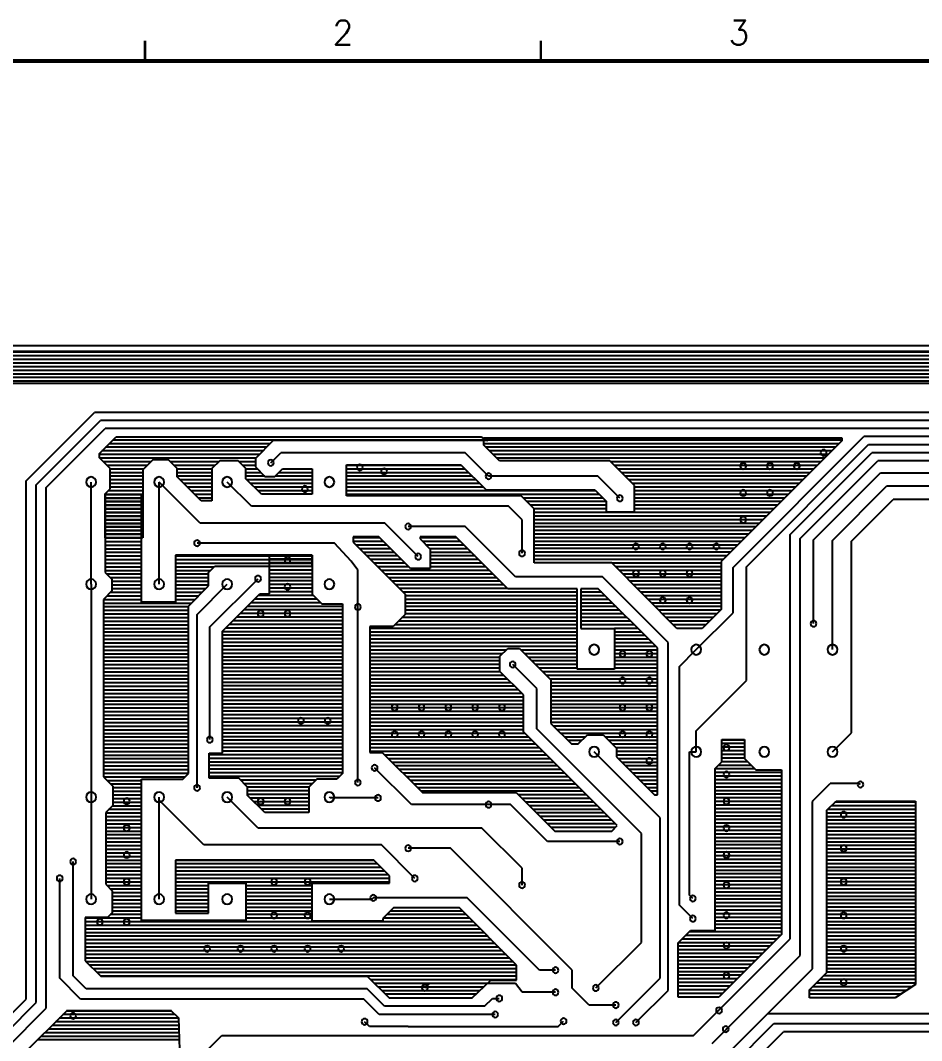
# Model space of a CAD drawing. Extents: x 295 to 953, y 10 to 290.
# Drawn here: x 525.4 to 636.3, y 164.4 to 290 of the extents above; entities that cross this region are included whole.
import ezdxf
from ezdxf.enums import TextEntityAlignment as Align

# ---------------------------------------------------------------- set-up
doc = ezdxf.new("R2010")
doc.units = 0
doc.header["$LTSCALE"] = 5
doc.header["$MEASUREMENT"] = 0
doc.layers.get('0').update_dxf_attribs({"linetype": 'CONTINUOUS', "lineweight": 25})
for name, color, linetype in [('SOLD_GB', 5, 'CONTINUOUS'), ('문자', 4, 'CONTINUOUS'), ('테두리', 3, 'CONTINUOUS')]:
    doc.layers.add(name, color=color, linetype=linetype)
doc.styles.get("Standard").update_dxf_attribs({"font": 'simplex.shx'})

# ---------------------------------------------------------------- blocks, each defined once
blk = doc.blocks.new('C')
at = {"layer": '테두리'}
for points, const_width in [([(63.75, 287.5), (63.75, 285)], 0.3), ([(112.5, 287.5), (112.5, 285)], 0.3), ([(15, 285), (15, 15), (405, 15), (405, 285), (15, 285)], 0.5)]:
    blk.add_lwpolyline(points, dxfattribs=dict(at, const_width=const_width))
at = {"layer": '문자'}
for s, p in [('2', (88.12, 288.5)), ('3', (136.88, 288.5))]:
    blk.add_text(s, height=3, dxfattribs=at).set_placement(p, align=Align.MIDDLE)

msp = doc.modelspace()

# ---------------------------------------------------------------- linework, layer by layer
at = {"color": 7}
for centre, radius, start, end in [((624.28, 236.8), 0.367, 0, 180), ((624.28, 236.8), 0.367, 180, 0), ((556.22, 235.56), 0.367, 0, 180), ((556.22, 235.56), 0.367, 180, 0), ((567.19, 234.98), 0.367, 0, 180), ((567.19, 234.98), 0.367, 180, 0), ((570.16, 234.49), 0.367, 0, 180), ((614.38, 235.15), 0.367, 0, 180), ((614.38, 235.15), 0.367, 180, 0), ((617.68, 235.15), 0.367, 0, 180), ((617.68, 235.15), 0.367, 180, 0), ((620.98, 235.15), 0.367, 0, 180), ((620.98, 235.15), 0.367, 180, 0), ((534.09, 233.19), 0.618, 0, 180), ((542.47, 233.19), 0.618, 0, 180), ((550.85, 233.19), 0.618, 0, 180), ((563.43, 233.19), 0.618, 0, 180), ((570.16, 234.49), 0.367, 180, 0), ((583.03, 233.91), 0.367, 0, 180), ((583.03, 233.91), 0.367, 180, 0), ((534.09, 233.19), 0.618, 180, 0), ((542.47, 233.19), 0.618, 180, 0), ((550.85, 233.19), 0.618, 180, 0), ((560.42, 232.34), 0.367, 0, 180), ((560.42, 232.34), 0.367, 180, 0), ((563.43, 233.19), 0.618, 180, 0), ((599.2, 231.19), 0.367, 0, 180), ((599.2, 231.19), 0.367, 180, 0), ((614.38, 231.85), 0.367, 0, 180), ((614.38, 231.85), 0.367, 180, 0), ((617.68, 231.85), 0.367, 0, 180), ((617.68, 231.85), 0.367, 180, 0), ((614.38, 228.55), 0.367, 0, 180), ((614.38, 228.55), 0.367, 180, 0), ((573.13, 227.72), 0.367, 0, 180), ((573.13, 227.72), 0.367, 180, 0), ((547.14, 225.66), 0.367, 0, 180), ((547.14, 225.66), 0.367, 180, 0), ((587.15, 224.42), 0.367, 0, 180), ((601.18, 225.25), 0.367, 0, 180), ((601.18, 225.25), 0.367, 180, 0), ((604.48, 225.25), 0.367, 0, 180), ((604.48, 225.25), 0.367, 180, 0), ((607.78, 225.25), 0.367, 0, 180), ((607.78, 225.25), 0.367, 180, 0), ((611.08, 225.25), 0.367, 0, 180), ((611.08, 225.25), 0.367, 180, 0), ((558.28, 223.6), 0.367, 0, 180), ((558.28, 223.6), 0.367, 180, 0), ((574.37, 224.01), 0.367, 0, 180), ((574.37, 224.01), 0.367, 180, 0), ((587.15, 224.42), 0.367, 180, 0), ((601.18, 221.95), 0.367, 0, 180), ((604.48, 221.95), 0.367, 0, 180), ((607.78, 221.95), 0.367, 0, 180), ((534.09, 220.61), 0.618, 0, 180), ((542.47, 220.61), 0.618, 0, 180), ((550.85, 220.61), 0.618, 0, 180), ((554.65, 221.29), 0.367, 0, 180), ((554.65, 221.29), 0.367, 180, 0), ((563.43, 220.61), 0.618, 0, 180), ((601.18, 221.95), 0.367, 180, 0), ((604.48, 221.95), 0.367, 180, 0), ((607.78, 221.95), 0.367, 180, 0), ((534.09, 220.61), 0.618, 180, 0), ((542.47, 220.61), 0.618, 180, 0), ((550.85, 220.61), 0.618, 180, 0), ((558.28, 220.3), 0.367, 0, 180), ((558.28, 220.3), 0.367, 180, 0), ((563.43, 220.61), 0.618, 180, 0), ((604.48, 218.65), 0.367, 0, 180), ((604.48, 218.65), 0.367, 180, 0), ((607.78, 218.65), 0.367, 0, 180), ((607.78, 218.65), 0.367, 180, 0), ((554.98, 217), 0.367, 0, 180), ((558.28, 217), 0.367, 0, 180), ((566.94, 217.82), 0.367, 0, 180), ((566.94, 217.82), 0.367, 180, 0), ((554.98, 217), 0.367, 180, 0), ((558.28, 217), 0.367, 180, 0), ((623.04, 215.76), 0.367, 0, 180), ((623.04, 215.76), 0.367, 180, 0), ((596.03, 212.56), 0.618, 0, 180), ((596.03, 212.56), 0.618, 180, 0), ((599.53, 212.05), 0.367, 0, 180), ((602.83, 212.05), 0.367, 0, 180), ((608.6, 212.56), 0.618, 0, 180), ((608.6, 212.56), 0.618, 180, 0), ((616.98, 212.56), 0.618, 0, 180), ((616.98, 212.56), 0.618, 180, 0), ((625.37, 212.56), 0.618, 0, 180), ((625.37, 212.56), 0.618, 180, 0), ((586, 210.73), 0.367, 0, 180), ((599.53, 212.05), 0.367, 180, 0), ((602.83, 212.05), 0.367, 180, 0), ((586, 210.73), 0.367, 180, 0), ((599.53, 208.75), 0.367, 0, 180), ((599.53, 208.75), 0.367, 180, 0), ((602.83, 208.75), 0.367, 0, 180), ((602.83, 208.75), 0.367, 180, 0), ((571.48, 205.45), 0.367, 0, 180), ((571.48, 205.45), 0.367, 180, 0), ((574.78, 205.45), 0.367, 0, 180), ((574.78, 205.45), 0.367, 180, 0), ((578.08, 205.45), 0.367, 0, 180), ((578.08, 205.45), 0.367, 180, 0), ((581.38, 205.45), 0.367, 0, 180), ((581.38, 205.45), 0.367, 180, 0), ((584.68, 205.45), 0.367, 0, 180), ((584.68, 205.45), 0.367, 180, 0), ((599.53, 205.45), 0.367, 0, 180), ((599.53, 205.45), 0.367, 180, 0), ((602.83, 205.45), 0.367, 0, 180), ((602.83, 205.45), 0.367, 180, 0), ((559.93, 203.8), 0.367, 0, 180), ((559.93, 203.8), 0.367, 180, 0), ((563.23, 203.8), 0.367, 0, 180), ((563.23, 203.8), 0.367, 180, 0), ((571.48, 202.15), 0.367, 0, 180), ((571.48, 202.15), 0.367, 180, 0), ((574.78, 202.15), 0.367, 0, 180), ((574.78, 202.15), 0.367, 180, 0), ((578.08, 202.15), 0.367, 0, 180), ((578.08, 202.15), 0.367, 180, 0), ((581.38, 202.15), 0.367, 0, 180), ((581.38, 202.15), 0.367, 180, 0), ((584.68, 202.15), 0.367, 0, 180), ((584.68, 202.15), 0.367, 180, 0), ((599.53, 202.15), 0.367, 0, 180), ((599.53, 202.15), 0.367, 180, 0), ((602.83, 202.15), 0.367, 0, 180), ((602.83, 202.15), 0.367, 180, 0), ((548.71, 201.49), 0.367, 0, 180), ((548.71, 201.49), 0.367, 180, 0), ((596.03, 199.99), 0.618, 0, 180), ((596.03, 199.99), 0.618, 180, 0), ((608.6, 199.99), 0.618, 0, 180), ((608.6, 199.99), 0.618, 180, 0), ((612.32, 200.5), 0.367, 0, 180), ((612.32, 200.5), 0.367, 180, 0), ((616.98, 199.99), 0.618, 0, 180), ((616.98, 199.99), 0.618, 180, 0), ((625.37, 199.99), 0.618, 0, 180), ((625.37, 199.99), 0.618, 180, 0), ((569, 198.02), 0.367, 0, 180), ((602.83, 198.85), 0.367, 0, 180), ((602.83, 198.85), 0.367, 180, 0), ((569, 198.02), 0.367, 180, 0), ((612.32, 197.2), 0.367, 0, 180), ((612.32, 197.2), 0.367, 180, 0), ((547.14, 195.55), 0.367, 0, 180), ((566.94, 196.21), 0.367, 0, 180), ((566.94, 196.21), 0.367, 180, 0), ((628.82, 195.96), 0.367, 0, 180), ((628.82, 195.96), 0.367, 180, 0), ((534.09, 194.41), 0.618, 0, 180), ((542.47, 194.41), 0.618, 0, 180), ((547.14, 195.55), 0.367, 180, 0), ((550.85, 194.41), 0.618, 0, 180), ((563.43, 194.41), 0.618, 0, 180), ((569.42, 194.31), 0.367, 0, 180), ((534.09, 194.41), 0.618, 180, 0), ((538.48, 193.9), 0.367, 0, 180), ((538.48, 193.9), 0.367, 180, 0), ((542.47, 194.41), 0.618, 180, 0), ((550.85, 194.41), 0.618, 180, 0), ((554.98, 193.9), 0.367, 0, 180), ((554.98, 193.9), 0.367, 180, 0), ((558.28, 193.9), 0.367, 0, 180), ((558.28, 193.9), 0.367, 180, 0), ((563.43, 194.41), 0.618, 180, 0), ((569.42, 194.31), 0.367, 180, 0), ((583.03, 193.49), 0.367, 0, 180), ((583.03, 193.49), 0.367, 180, 0), ((612.32, 193.9), 0.367, 0, 180), ((612.32, 193.9), 0.367, 180, 0), ((626.75, 192.25), 0.367, 0, 180), ((626.75, 192.25), 0.367, 180, 0), ((538.48, 190.6), 0.367, 0, 180), ((612.32, 190.6), 0.367, 0, 180), ((538.48, 190.6), 0.367, 180, 0), ((612.32, 190.6), 0.367, 180, 0), ((573.13, 188.12), 0.367, 0, 180), ((599.2, 188.95), 0.367, 0, 180), ((599.2, 188.95), 0.367, 180, 0), ((626.75, 188.12), 0.367, 0, 180), ((538.48, 187.3), 0.367, 0, 180), ((538.48, 187.3), 0.367, 180, 0), ((573.13, 188.12), 0.367, 180, 0), ((612.32, 187.3), 0.367, 0, 180), ((612.32, 187.3), 0.367, 180, 0), ((626.75, 188.12), 0.367, 180, 0), ((531.88, 186.47), 0.367, 0, 180), ((531.88, 186.47), 0.367, 180, 0), ((530.23, 184.41), 0.367, 0, 180), ((573.95, 184.41), 0.367, 0, 180), ((530.23, 184.41), 0.367, 180, 0), ((538.48, 184), 0.367, 0, 180), ((538.48, 184), 0.367, 180, 0), ((556.63, 184), 0.367, 0, 180), ((556.63, 184), 0.367, 180, 0), ((560.75, 184), 0.367, 0, 180), ((560.75, 184), 0.367, 180, 0), ((573.95, 184.41), 0.367, 180, 0), ((587.15, 183.59), 0.367, 0, 180), ((587.15, 183.59), 0.367, 180, 0), ((612.32, 183.59), 0.367, 0, 180), ((612.32, 183.59), 0.367, 180, 0), ((626.75, 184), 0.367, 0, 180), ((626.75, 184), 0.367, 180, 0), ((534.09, 181.84), 0.618, 0, 180), ((542.47, 181.84), 0.618, 0, 180), ((550.85, 181.84), 0.618, 0, 180), ((563.43, 181.84), 0.618, 0, 180), ((568.84, 182.02), 0.367, 0, 180), ((608.19, 181.94), 0.367, 0, 180), ((534.09, 181.84), 0.618, 180, 0), ((542.47, 181.84), 0.618, 180, 0), ((550.85, 181.84), 0.618, 180, 0), ((563.43, 181.84), 0.618, 180, 0), ((568.84, 182.02), 0.367, 180, 0), ((608.19, 181.94), 0.367, 180, 0), ((556.63, 179.87), 0.367, 0, 180), ((556.63, 179.87), 0.367, 180, 0), ((560.75, 179.87), 0.367, 0, 180), ((560.75, 179.87), 0.367, 180, 0), ((608.19, 179.46), 0.367, 0, 180), ((612.32, 179.87), 0.367, 0, 180), ((612.32, 179.87), 0.367, 180, 0), ((626.75, 179.87), 0.367, 0, 180), ((626.75, 179.87), 0.367, 180, 0), ((535.18, 179.05), 0.367, 0, 180), ((535.18, 179.05), 0.367, 180, 0), ((538.48, 179.05), 0.367, 0, 180), ((538.48, 179.05), 0.367, 180, 0), ((608.19, 179.46), 0.367, 180, 0), ((548.38, 175.75), 0.367, 0, 180), ((552.5, 175.75), 0.367, 0, 180), ((556.63, 175.75), 0.367, 0, 180), ((560.75, 175.75), 0.367, 0, 180), ((564.88, 175.75), 0.367, 0, 180), ((612.32, 176.16), 0.367, 0, 180), ((612.32, 176.16), 0.367, 180, 0), ((626.75, 175.75), 0.367, 0, 180), ((548.38, 175.75), 0.367, 180, 0), ((552.5, 175.75), 0.367, 180, 0), ((556.63, 175.75), 0.367, 180, 0), ((560.75, 175.75), 0.367, 180, 0), ((564.88, 175.75), 0.367, 180, 0), ((626.75, 175.75), 0.367, 180, 0), ((591.28, 173.11), 0.367, 0, 180), ((591.28, 173.11), 0.367, 180, 0), ((612.32, 172.45), 0.367, 0, 180), ((612.32, 172.45), 0.367, 180, 0), ((575.19, 170.95), 0.367, 0, 180), ((575.19, 170.95), 0.367, 180, 0), ((591.28, 170.39), 0.367, 0, 180), ((596.23, 170.93), 0.367, 0, 180), ((596.23, 170.93), 0.367, 180, 0), ((626.75, 171.62), 0.367, 0, 180), ((626.75, 171.62), 0.367, 180, 0), ((584.35, 169.64), 0.367, 0, 180), ((584.35, 169.64), 0.367, 180, 0), ((591.28, 170.39), 0.367, 180, 0), ((598.7, 168.82), 0.367, 0, 180), ((598.7, 168.82), 0.367, 180, 0), ((611.41, 168.16), 0.367, 0, 180), ((531.88, 167.5), 0.367, 0, 180), ((531.88, 167.5), 0.367, 180, 0), ((567.77, 166.77), 0.367, 0, 180), ((583.85, 167.66), 0.367, 0, 180), ((583.85, 167.66), 0.367, 180, 0), ((592.27, 166.84), 0.367, 0, 180), ((598.7, 166.67), 0.367, 0, 180), ((601.18, 166.67), 0.367, 0, 180), ((611.41, 168.16), 0.367, 180, 0), ((567.77, 166.77), 0.367, 180, 0), ((592.27, 166.84), 0.367, 180, 0), ((598.7, 166.67), 0.367, 180, 0), ((601.18, 166.67), 0.367, 180, 0), ((612.23, 165.85), 0.367, 0, 180), ((612.23, 165.85), 0.367, 180, 0)]:
    msp.add_arc(centre, radius, start, end, dxfattribs=at)
at = {"layer": 'SOLD_GB', "color": 7}
for p, q in [((510.43, 250), (868.48, 250)), ((867.73, 248.71), (509.19, 248.71)), ((867.59, 249.16), (509.63, 249.16)), ((509.77, 249.29), (867.46, 249.29)), ((867.73, 247.38), (507.85, 247.38)), ((867.73, 247.82), (508.29, 247.82)), ((867.73, 248.27), (508.74, 248.27)), ((867.73, 246.48), (506.95, 246.48)), ((867.73, 246.93), (507.4, 246.93)), ((857.08, 245.3), (505.76, 245.3)), ((867.73, 245.59), (506.06, 245.59)), ((867.73, 246.04), (506.51, 246.04)), ((526.1, 233.33), (534.52, 241.75)), ((776.74, 241.75), (534.52, 241.75)), ((527.34, 232.84), (535.26, 240.76)), ((776.08, 240.76), (535.26, 240.76)), ((528.58, 232.51), (535.84, 239.77)), ((535.12, 236.7), (537.19, 238.77)), ((775.42, 239.77), (535.84, 239.77)), ((537.19, 238.77), (582.13, 238.77)), ((582.13, 238.77), (582.95, 238.28)), ((582.45, 237.73), (582.45, 238.61)), ((582.45, 238.61), (626.51, 238.61)), ((613.14, 222.69), (629.23, 238.78)), ((626.51, 238.61), (626.51, 238.26)), ((774.76, 238.78), (629.23, 238.78)), ((555.7, 237.46), (535.88, 237.46)), ((556.14, 237.9), (536.32, 237.9)), ((582.84, 238.35), (536.77, 238.35)), ((556.53, 238.28), (554.32, 236.08)), ((582.95, 238.28), (556.53, 238.28)), ((626.51, 238.35), (582.45, 238.35)), ((626.15, 237.9), (582.45, 237.9)), ((584.37, 235.81), (582.45, 237.73)), ((625.7, 237.46), (582.72, 237.46)), ((626.51, 238.26), (611.66, 223.41)), ((614.79, 222.77), (629.81, 237.79)), ((629.81, 237.79), (774.1, 237.79)), ((535.12, 236.18), (535.12, 236.7)), ((554.81, 236.57), (535.12, 236.57)), ((536.46, 234.84), (535.12, 236.18)), ((554.36, 236.12), (535.17, 236.12)), ((555.25, 237.01), (535.43, 237.01)), ((554.32, 236.08), (554.32, 235.05)), ((556.22, 235.56), (557.45, 236.8)), ((580.14, 236.8), (557.45, 236.8)), ((583.03, 233.91), (580.14, 236.8)), ((625.26, 237.01), (583.16, 237.01)), ((624.81, 236.57), (583.61, 236.57)), ((624.36, 236.12), (584.05, 236.12)), ((620.15, 226.73), (630.22, 236.8)), ((773.44, 236.8), (630.22, 236.8)), ((541.44, 235.68), (535.62, 235.68)), ((540.99, 235.23), (536.06, 235.23)), ((536.46, 232.37), (536.46, 234.84)), ((540.55, 234.79), (536.46, 234.79)), ((541.68, 235.91), (540.45, 234.69)), ((543.63, 235.91), (541.68, 235.91)), ((544.71, 234.84), (543.63, 235.91)), ((549.79, 235.68), (543.87, 235.68)), ((549.35, 235.23), (544.31, 235.23)), ((544.71, 233.81), (544.71, 234.84)), ((548.96, 234.79), (544.71, 234.79)), ((549.93, 235.81), (548.96, 234.84)), ((548.96, 234.84), (548.96, 230.86)), ((552.19, 235.81), (549.93, 235.81)), ((553.16, 234.84), (552.19, 235.81)), ((554.32, 235.68), (552.33, 235.68)), ((554.32, 235.23), (552.77, 235.23)), ((553.16, 233.6), (553.16, 234.84)), ((554.58, 234.79), (553.16, 234.79)), ((554.32, 235.05), (555.49, 233.87)), ((556.73, 233.87), (557.66, 234.8)), ((561.33, 234.79), (557.65, 234.79)), ((557.66, 234.8), (561.33, 234.8)), ((561.33, 234.8), (561.33, 231.68)), ((565.54, 231.48), (565.54, 235.31)), ((565.54, 235.31), (579.63, 235.31)), ((579.71, 235.23), (565.54, 235.23)), ((580.15, 234.79), (565.54, 234.79)), ((579.63, 235.31), (582.72, 232.22)), ((597.98, 235.81), (584.37, 235.81)), ((601.01, 232.78), (597.98, 235.81)), ((623.92, 235.68), (598.11, 235.68)), ((623.47, 235.23), (598.56, 235.23)), ((623.03, 234.79), (599, 234.79)), ((621.39, 226.24), (630.96, 235.81)), ((772.78, 235.81), (630.96, 235.81)), ((540.45, 234.34), (536.46, 234.34)), ((540.45, 233.9), (536.46, 233.9)), ((540.45, 234.69), (540.45, 226.32)), ((548.96, 234.34), (544.71, 234.34)), ((548.96, 233.9), (544.71, 233.9)), ((547.66, 230.86), (544.71, 233.81)), ((555.02, 234.34), (553.16, 234.34)), ((555.47, 233.9), (553.16, 233.9)), ((555.08, 231.68), (553.16, 233.6)), ((555.49, 233.87), (556.73, 233.87)), ((561.33, 233.9), (556.75, 233.9)), ((561.33, 234.34), (557.2, 234.34)), ((580.6, 234.34), (565.54, 234.34)), ((581.04, 233.9), (565.54, 233.9)), ((596.48, 233.91), (583.03, 233.91)), ((599.2, 231.19), (596.48, 233.91)), ((622.58, 234.34), (599.45, 234.34)), ((622.14, 233.9), (599.89, 233.9)), ((623.04, 226.07), (631.29, 234.32)), ((631.29, 234.32), (664.21, 234.32)), ((526.1, 169.56), (526.1, 233.33)), ((527.34, 169.12), (527.34, 232.84)), ((528.58, 168.44), (528.58, 232.51)), ((534.09, 220.61), (534.09, 233.19)), ((535.84, 231.75), (536.46, 232.37)), ((540.45, 233.45), (536.46, 233.45)), ((540.45, 233), (536.46, 233)), ((540.45, 232.56), (536.46, 232.56)), ((542.47, 220.61), (542.47, 233.19)), ((547.52, 228.14), (542.47, 233.19)), ((548.96, 233.45), (545.07, 233.45)), ((548.96, 233), (545.51, 233)), ((548.96, 232.56), (545.96, 232.56)), ((553.84, 230.2), (550.85, 233.19)), ((561.33, 233.45), (553.32, 233.45)), ((561.33, 233), (553.76, 233)), ((561.33, 232.56), (554.21, 232.56)), ((581.49, 233.45), (565.54, 233.45)), ((581.94, 233), (565.54, 233)), ((582.38, 232.56), (565.54, 232.56)), ((621.69, 233.45), (600.34, 233.45)), ((621.25, 233), (600.79, 233)), ((601.01, 229.54), (601.01, 232.78)), ((620.8, 232.56), (601.01, 232.56)), ((625.37, 226.01), (632.03, 232.67)), ((729.88, 232.67), (632.03, 232.67)), ((535.84, 226.32), (535.84, 231.75)), ((540.45, 231.67), (535.84, 231.67)), ((540.29, 231.6), (535.84, 231.6)), ((535.84, 231.6), (535.84, 222.05)), ((540.45, 231.22), (535.84, 231.22)), ((540.29, 231.18), (535.84, 231.18)), ((540.45, 232.11), (536.2, 232.11)), ((540.29, 218.4), (540.29, 231.6)), ((548.96, 232.11), (546.4, 232.11)), ((548.96, 231.67), (546.85, 231.67)), ((548.96, 231.22), (547.29, 231.22)), ((561.33, 232.11), (554.65, 232.11)), ((561.33, 231.68), (555.08, 231.68)), ((596.23, 232.11), (565.54, 232.11)), ((596.68, 231.67), (565.54, 231.67)), ((587.05, 231.48), (565.54, 231.48)), ((582.72, 232.22), (596.13, 232.22)), ((588.64, 229.89), (587.05, 231.48)), ((597.12, 231.22), (587.31, 231.22)), ((596.13, 232.22), (597.53, 230.82)), ((620.35, 232.11), (601.01, 232.11)), ((619.91, 231.67), (601.01, 231.67)), ((619.46, 231.22), (601.01, 231.22)), ((627.72, 225.91), (632.83, 231.02)), ((729.05, 231.02), (632.83, 231.02)), ((540.45, 230.78), (535.84, 230.78)), ((540.29, 230.74), (535.84, 230.74)), ((540.45, 230.33), (535.84, 230.33)), ((540.29, 230.29), (535.84, 230.29)), ((540.45, 229.89), (535.84, 229.89)), ((540.29, 229.84), (535.84, 229.84)), ((548.96, 230.86), (547.66, 230.86)), ((585.5, 230.2), (553.84, 230.2)), ((587.15, 228.55), (585.5, 230.2)), ((597.53, 230.78), (587.75, 230.78)), ((597.53, 230.33), (588.2, 230.33)), ((597.53, 229.89), (588.64, 229.89)), ((588.64, 223.23), (588.64, 229.89)), ((597.53, 230.82), (597.53, 229.54)), ((619.02, 230.78), (601.01, 230.78)), ((618.57, 230.33), (601.01, 230.33)), ((618.13, 229.89), (601.01, 229.89)), ((540.45, 229.44), (535.84, 229.44)), ((540.29, 229.4), (535.84, 229.4)), ((540.45, 228.99), (535.84, 228.99)), ((540.29, 228.95), (535.84, 228.95)), ((540.45, 228.55), (535.84, 228.55)), ((540.29, 228.51), (535.84, 228.51)), ((587.15, 224.42), (587.15, 228.55)), ((617.68, 229.44), (588.64, 229.44)), ((617.24, 228.99), (588.64, 228.99)), ((616.79, 228.55), (588.64, 228.55)), ((597.53, 229.54), (601.01, 229.54)), ((540.45, 228.1), (535.84, 228.1)), ((540.29, 228.06), (535.84, 228.06)), ((540.45, 227.66), (535.84, 227.66)), ((540.29, 227.62), (535.84, 227.62)), ((570.24, 228.14), (547.52, 228.14)), ((574.37, 224.01), (570.24, 228.14)), ((580.14, 227.72), (573.13, 227.72)), ((586.33, 221.54), (580.14, 227.72)), ((616.35, 228.1), (588.64, 228.1)), ((615.9, 227.66), (588.64, 227.66)), ((540.45, 227.21), (535.84, 227.21)), ((540.29, 227.17), (535.84, 227.17)), ((540.45, 226.77), (535.84, 226.77)), ((540.29, 226.73), (535.84, 226.73)), ((540.45, 226.32), (535.84, 226.32)), ((540.29, 226.28), (535.84, 226.28)), ((569.52, 226.45), (566.36, 226.45)), ((566.36, 226.45), (566.36, 225.77)), ((569.65, 226.31), (566.36, 226.31)), ((573.44, 222.53), (569.52, 226.45)), ((579.01, 226.45), (574.61, 226.45)), ((574.61, 226.45), (574.61, 226.18)), ((579.14, 226.31), (574.61, 226.31)), ((574.61, 226.18), (575.85, 224.94)), ((585.4, 220.05), (579.01, 226.45)), ((615.45, 227.21), (588.64, 227.21)), ((615.01, 226.77), (588.64, 226.77)), ((614.56, 226.32), (588.64, 226.32)), ((620.15, 176.99), (620.15, 226.73)), ((621.39, 174.92), (621.39, 226.24)), ((623.04, 215.76), (623.04, 226.07)), ((625.37, 212.56), (625.37, 226.01)), ((540.29, 225.84), (535.84, 225.84)), ((540.29, 225.39), (535.84, 225.39)), ((540.29, 224.94), (535.84, 224.94)), ((564.05, 225.66), (547.14, 225.66)), ((566.12, 223.43), (564.05, 225.66)), ((570.1, 225.87), (566.36, 225.87)), ((566.36, 225.77), (572.76, 219.37)), ((570.54, 225.42), (566.7, 225.42)), ((570.99, 224.98), (567.15, 224.98)), ((579.58, 225.87), (574.92, 225.87)), ((580.03, 225.42), (575.37, 225.42)), ((580.48, 224.98), (575.81, 224.98)), ((575.85, 224.94), (575.85, 222.53)), ((614.12, 225.88), (588.64, 225.88)), ((613.67, 225.43), (588.64, 225.43)), ((613.23, 224.99), (588.64, 224.99)), ((627.72, 202.34), (627.72, 225.91)), ((540.29, 224.5), (535.84, 224.5)), ((540.29, 224.05), (535.84, 224.05)), ((540.29, 223.61), (535.84, 223.61)), ((561.33, 224.18), (544.5, 224.18)), ((544.5, 224.18), (544.5, 218.4)), ((561.33, 224.05), (544.5, 224.05)), ((561.33, 223.61), (544.5, 223.61)), ((556.05, 224.18), (561.33, 224.18)), ((556.05, 219.43), (556.05, 224.18)), ((561.33, 224.13), (556.05, 224.13)), ((561.33, 223.68), (556.05, 223.68)), ((561.33, 222.82), (561.33, 224.18)), ((561.33, 224.18), (561.33, 219.37)), ((571.43, 224.53), (567.6, 224.53)), ((571.88, 224.09), (568.04, 224.09)), ((572.32, 223.64), (568.49, 223.64)), ((580.92, 224.53), (575.85, 224.53)), ((581.37, 224.09), (575.85, 224.09)), ((581.81, 223.64), (575.85, 223.64)), ((612.78, 224.54), (588.64, 224.54)), ((612.34, 224.09), (588.64, 224.09)), ((611.89, 223.65), (588.64, 223.65)), ((540.29, 223.16), (535.84, 223.16)), ((540.29, 222.72), (535.84, 222.72)), ((540.29, 222.27), (535.84, 222.27)), ((561.33, 223.16), (544.5, 223.16)), ((549.21, 222.72), (544.5, 222.72)), ((548.76, 222.27), (544.5, 222.27)), ((548.54, 222.05), (549.31, 222.82)), ((549.31, 222.82), (561.33, 222.82)), ((561.33, 223.24), (556.05, 223.24)), ((561.33, 222.79), (556.05, 222.79)), ((561.33, 222.35), (556.05, 222.35)), ((566.94, 222.36), (566.12, 223.43)), ((566.94, 217.82), (566.94, 222.36)), ((572.77, 223.2), (568.93, 223.2)), ((573.22, 222.75), (569.38, 222.75)), ((583.15, 222.3), (569.82, 222.3)), ((575.85, 222.53), (573.44, 222.53)), ((582.26, 223.2), (575.85, 223.2)), ((582.7, 222.75), (575.85, 222.75)), ((598.19, 223.23), (588.64, 223.23)), ((606.23, 215.18), (598.19, 223.23)), ((611.66, 223.2), (598.21, 223.2)), ((611.66, 222.76), (598.66, 222.76)), ((611.66, 222.31), (599.1, 222.31)), ((611.66, 223.41), (611.66, 217.52)), ((613.14, 217.1), (613.14, 222.69)), ((614.79, 208.75), (614.79, 222.77)), ((535.84, 222.05), (536.66, 221.23)), ((540.29, 221.83), (536.06, 221.83)), ((540.29, 221.38), (536.51, 221.38)), ((536.66, 221.23), (536.66, 219.78)), ((548.54, 221.83), (544.5, 221.83)), ((548.54, 221.38), (544.5, 221.38)), ((548.54, 220.4), (548.54, 222.05)), ((548.71, 215.35), (554.65, 221.29)), ((561.33, 221.9), (556.05, 221.9)), ((561.33, 221.45), (556.05, 221.45)), ((561.33, 221.01), (556.05, 221.01)), ((583.59, 221.86), (570.27, 221.86)), ((584.04, 221.41), (570.71, 221.41)), ((597.05, 221.54), (586.33, 221.54)), ((605.14, 213.45), (597.05, 221.54)), ((611.66, 221.87), (599.55, 221.87)), ((611.66, 221.42), (599.99, 221.42)), ((611.66, 220.98), (600.44, 220.98)), ((534.09, 220.61), (534.09, 194.41)), ((536.66, 219.78), (535.63, 218.75)), ((540.29, 220.93), (536.66, 220.93)), ((540.29, 220.49), (536.66, 220.49)), ((540.29, 220.04), (536.66, 220.04)), ((548.54, 220.93), (544.5, 220.93)), ((548.54, 220.49), (544.5, 220.49)), ((548.18, 220.04), (544.5, 220.04)), ((546.07, 217.93), (548.54, 220.4)), ((547.14, 216.9), (550.85, 220.61)), ((561.33, 220.56), (556.05, 220.56)), ((561.33, 220.12), (556.05, 220.12)), ((584.48, 220.97), (571.16, 220.97)), ((584.93, 220.52), (571.61, 220.52)), ((585.38, 220.08), (572.05, 220.08)), ((593.92, 220.05), (585.4, 220.05)), ((593.92, 210.15), (593.92, 220.05)), ((596.54, 220.05), (594.41, 220.05)), ((594.41, 220.05), (594.41, 215.18)), ((603.82, 212.77), (596.54, 220.05)), ((611.66, 220.53), (600.88, 220.53)), ((611.66, 220.08), (601.33, 220.08)), ((535.63, 218.75), (535.63, 196.89)), ((540.29, 218.71), (535.63, 218.71)), ((540.29, 219.15), (536.03, 219.15)), ((540.29, 219.6), (536.48, 219.6)), ((547.74, 219.6), (544.5, 219.6)), ((547.29, 219.15), (544.5, 219.15)), ((546.85, 218.71), (544.5, 218.71)), ((550.28, 214.83), (554.87, 219.43)), ((561.92, 218.78), (554.22, 218.78)), ((561.48, 219.23), (554.67, 219.23)), ((554.87, 219.43), (556.05, 219.43)), ((561.33, 219.67), (556.05, 219.67)), ((561.33, 219.37), (562.51, 218.2)), ((593.92, 219.63), (572.5, 219.63)), ((572.76, 219.37), (572.76, 216.9)), ((593.92, 219.19), (572.76, 219.19)), ((593.92, 218.74), (572.76, 218.74)), ((596.96, 219.63), (594.41, 219.63)), ((597.4, 219.19), (594.41, 219.19)), ((597.85, 218.74), (594.41, 218.74)), ((611.66, 219.64), (601.78, 219.64)), ((611.66, 219.19), (602.22, 219.19)), ((611.66, 218.75), (602.67, 218.75)), ((546.4, 218.26), (535.63, 218.26)), ((546.07, 217.82), (535.63, 217.82)), ((546.07, 217.37), (535.63, 217.37)), ((544.5, 218.4), (540.29, 218.4)), ((546.07, 197.3), (546.07, 217.93)), ((565.04, 217.44), (552.89, 217.44)), ((565.04, 217.89), (553.33, 217.89)), ((562.37, 218.34), (553.78, 218.34)), ((562.51, 218.2), (565.04, 218.2)), ((565.04, 218.2), (565.04, 197.3)), ((566.94, 196.21), (566.94, 217.82)), ((593.92, 218.29), (572.76, 218.29)), ((593.92, 217.85), (572.76, 217.85)), ((593.92, 217.4), (572.76, 217.4)), ((598.3, 218.29), (594.41, 218.29)), ((598.74, 217.85), (594.41, 217.85)), ((599.19, 217.4), (594.41, 217.4)), ((611.66, 218.3), (603.11, 218.3)), ((611.66, 217.86), (603.56, 217.86)), ((611.55, 217.41), (604, 217.41)), ((611.66, 217.52), (609.33, 215.18)), ((546.07, 216.93), (535.63, 216.93)), ((546.07, 216.48), (535.63, 216.48)), ((546.07, 216.03), (535.63, 216.03)), ((547.14, 195.55), (547.14, 216.9)), ((565.04, 216.11), (551.55, 216.11)), ((565.04, 216.55), (551.99, 216.55)), ((565.04, 217), (552.44, 217)), ((572.76, 216.9), (571.27, 215.41)), ((593.92, 216.07), (571.93, 216.07)), ((593.92, 216.51), (572.37, 216.51)), ((593.92, 216.96), (572.76, 216.96)), ((599.63, 216.96), (594.41, 216.96)), ((600.08, 216.51), (594.41, 216.51)), ((600.52, 216.07), (594.41, 216.07)), ((611.11, 216.97), (604.45, 216.97)), ((610.66, 216.52), (604.89, 216.52)), ((610.22, 216.08), (605.34, 216.08)), ((608.6, 212.56), (613.14, 217.1)), ((546.07, 215.59), (535.63, 215.59)), ((546.07, 215.14), (535.63, 215.14)), ((546.07, 214.7), (535.63, 214.7)), ((548.71, 201.49), (548.71, 215.35)), ((550.28, 199.84), (550.28, 214.83)), ((565.04, 214.77), (550.28, 214.77)), ((565.04, 215.22), (550.66, 215.22)), ((565.04, 215.66), (551.1, 215.66)), ((571.27, 215.41), (568.43, 215.41)), ((568.43, 215.41), (568.43, 199.92)), ((593.92, 215.18), (568.43, 215.18)), ((593.92, 214.73), (568.43, 214.73)), ((593.92, 215.62), (571.48, 215.62)), ((600.97, 215.62), (594.41, 215.62)), ((594.41, 215.18), (598.54, 215.18)), ((601.41, 215.18), (598.54, 215.18)), ((598.54, 215.18), (598.54, 210.15)), ((601.86, 214.73), (598.54, 214.73)), ((609.77, 215.63), (605.79, 215.63)), ((609.33, 215.18), (606.23, 215.18)), ((546.07, 214.25), (535.63, 214.25)), ((546.07, 213.81), (535.63, 213.81)), ((565.04, 214.33), (550.28, 214.33)), ((565.04, 213.88), (550.28, 213.88)), ((593.92, 214.29), (568.43, 214.29)), ((593.92, 213.84), (568.43, 213.84)), ((602.3, 214.29), (598.54, 214.29)), ((602.75, 213.84), (598.54, 213.84)), ((605.14, 170.63), (605.14, 213.45)), ((546.07, 213.36), (535.63, 213.36)), ((546.07, 212.92), (535.63, 212.92)), ((546.07, 212.47), (535.63, 212.47)), ((565.04, 213.44), (550.28, 213.44)), ((565.04, 212.99), (550.28, 212.99)), ((565.04, 212.54), (550.28, 212.54)), ((593.92, 213.39), (568.43, 213.39)), ((593.92, 212.95), (568.43, 212.95)), ((585.19, 212.5), (568.43, 212.5)), ((584.43, 211.74), (585.4, 212.71)), ((585.4, 212.71), (586.84, 212.71)), ((586.84, 212.71), (590.7, 208.85)), ((593.92, 212.5), (587.05, 212.5)), ((603.2, 213.39), (598.54, 213.39)), ((603.64, 212.95), (598.54, 212.95)), ((603.82, 212.5), (598.54, 212.5)), ((603.82, 194.69), (603.82, 212.77)), ((606.54, 210.5), (608.6, 212.56)), ((546.07, 212.02), (535.63, 212.02)), ((546.07, 211.58), (535.63, 211.58)), ((546.07, 211.13), (535.63, 211.13)), ((565.04, 212.1), (550.28, 212.1)), ((565.04, 211.65), (550.28, 211.65)), ((565.04, 211.21), (550.28, 211.21)), ((584.75, 212.06), (568.43, 212.06)), ((584.43, 211.61), (568.43, 211.61)), ((584.43, 211.17), (568.43, 211.17)), ((584.43, 209.88), (584.43, 211.74)), ((593.92, 212.06), (587.49, 212.06)), ((593.92, 211.61), (587.94, 211.61)), ((593.92, 211.17), (588.39, 211.17)), ((603.82, 212.06), (598.54, 212.06)), ((603.82, 211.61), (598.54, 211.61)), ((603.82, 211.17), (598.54, 211.17)), ((546.07, 210.69), (535.63, 210.69)), ((546.07, 210.24), (535.63, 210.24)), ((546.07, 209.8), (535.63, 209.8)), ((565.04, 210.76), (550.28, 210.76)), ((565.04, 210.32), (550.28, 210.32)), ((565.04, 209.87), (550.28, 209.87)), ((584.43, 210.72), (568.43, 210.72)), ((584.43, 210.28), (568.43, 210.28)), ((584.48, 209.83), (568.43, 209.83)), ((587.32, 207), (584.43, 209.88)), ((588.97, 207.76), (586, 210.73)), ((593.92, 210.72), (588.83, 210.72)), ((593.92, 210.28), (589.28, 210.28)), ((603.82, 209.83), (589.72, 209.83)), ((598.54, 210.15), (593.92, 210.15)), ((603.82, 210.72), (598.54, 210.72)), ((603.82, 210.28), (598.54, 210.28)), ((606.54, 181.11), (606.54, 210.5)), ((546.07, 209.35), (535.63, 209.35)), ((546.07, 208.91), (535.63, 208.91)), ((546.07, 208.46), (535.63, 208.46)), ((565.04, 209.43), (550.28, 209.43)), ((565.04, 208.98), (550.28, 208.98)), ((565.04, 208.53), (550.28, 208.53)), ((584.93, 209.38), (568.43, 209.38)), ((585.38, 208.94), (568.43, 208.94)), ((585.82, 208.49), (568.43, 208.49)), ((603.82, 209.38), (590.17, 209.38)), ((603.82, 208.94), (590.61, 208.94)), ((590.7, 208.85), (590.7, 203.49)), ((603.82, 208.49), (590.7, 208.49)), ((608.6, 202.56), (614.79, 208.75)), ((546.07, 208.02), (535.63, 208.02)), ((546.07, 207.57), (535.63, 207.57)), ((565.04, 208.09), (550.28, 208.09)), ((565.04, 207.64), (550.28, 207.64)), ((565.04, 207.2), (550.28, 207.2)), ((586.27, 208.05), (568.43, 208.05)), ((586.71, 207.6), (568.43, 207.6)), ((588.97, 202.81), (588.97, 207.76)), ((603.82, 208.05), (590.7, 208.05)), ((603.82, 207.6), (590.7, 207.6)), ((546.07, 207.12), (535.63, 207.12)), ((546.07, 206.68), (535.63, 206.68)), ((546.07, 206.23), (535.63, 206.23)), ((565.04, 206.75), (550.28, 206.75)), ((565.04, 206.31), (550.28, 206.31)), ((587.16, 207.16), (568.43, 207.16)), ((587.32, 206.71), (568.43, 206.71)), ((587.32, 206.27), (568.43, 206.27)), ((587.32, 202.46), (587.32, 207)), ((603.82, 207.16), (590.7, 207.16)), ((603.82, 206.71), (590.7, 206.71)), ((603.82, 206.27), (590.7, 206.27)), ((546.07, 205.79), (535.63, 205.79)), ((546.07, 205.34), (535.63, 205.34)), ((546.07, 204.9), (535.63, 204.9)), ((565.04, 205.86), (550.28, 205.86)), ((565.04, 205.42), (550.28, 205.42)), ((565.04, 204.97), (550.28, 204.97)), ((587.32, 205.82), (568.43, 205.82)), ((587.32, 205.38), (568.43, 205.38)), ((587.32, 204.93), (568.43, 204.93)), ((603.82, 205.82), (590.7, 205.82)), ((603.82, 205.38), (590.7, 205.38)), ((603.82, 204.93), (590.7, 204.93)), ((546.07, 204.45), (535.63, 204.45)), ((546.07, 204.01), (535.63, 204.01)), ((546.07, 203.56), (535.63, 203.56)), ((565.04, 204.53), (550.28, 204.53)), ((565.04, 204.08), (550.28, 204.08)), ((565.04, 203.63), (550.28, 203.63)), ((587.32, 204.48), (568.43, 204.48)), ((587.32, 204.04), (568.43, 204.04)), ((587.32, 203.59), (568.43, 203.59)), ((603.82, 204.48), (590.7, 204.48)), ((603.82, 204.04), (590.7, 204.04)), ((603.82, 203.59), (590.7, 203.59)), ((590.7, 203.49), (593.24, 200.95)), ((546.07, 203.11), (535.63, 203.11)), ((546.07, 202.67), (535.63, 202.67)), ((546.07, 202.22), (535.63, 202.22)), ((565.04, 203.19), (550.28, 203.19)), ((565.04, 202.74), (550.28, 202.74)), ((565.04, 202.3), (550.28, 202.3)), ((587.32, 203.15), (568.43, 203.15)), ((587.32, 202.7), (568.43, 202.7)), ((587.52, 202.26), (568.43, 202.26)), ((598.87, 190.91), (587.32, 202.46)), ((601.84, 189.94), (588.97, 202.81)), ((603.82, 203.15), (591.04, 203.15)), ((603.82, 202.7), (591.49, 202.7)), ((603.82, 202.26), (591.93, 202.26)), ((608.6, 199.99), (608.6, 202.56)), ((625.37, 199.99), (627.72, 202.34)), ((546.07, 201.78), (535.63, 201.78)), ((546.07, 201.33), (535.63, 201.33)), ((546.07, 200.89), (535.63, 200.89)), ((565.04, 201.85), (550.28, 201.85)), ((565.04, 201.41), (550.28, 201.41)), ((565.04, 200.96), (550.28, 200.96)), ((587.97, 201.81), (568.43, 201.81)), ((588.41, 201.37), (568.43, 201.37)), ((588.86, 200.92), (568.43, 200.92)), ((594.92, 201.81), (592.38, 201.81)), ((594.47, 201.37), (592.82, 201.37)), ((593.24, 200.95), (594.06, 200.95)), ((594.06, 200.95), (595.2, 202.09)), ((595.2, 202.09), (597.16, 202.09)), ((597.16, 202.09), (598.8, 200.45)), ((603.82, 201.81), (597.43, 201.81)), ((603.82, 201.37), (597.88, 201.37)), ((603.82, 200.92), (598.32, 200.92)), ((611.74, 201.49), (614.54, 201.49)), ((611.74, 198.75), (611.74, 201.49)), ((614.54, 201.44), (611.74, 201.44)), ((614.54, 200.99), (611.74, 200.99)), ((614.54, 201.49), (614.54, 199.16)), ((546.07, 200.44), (535.63, 200.44)), ((546.07, 200), (535.63, 200)), ((548.63, 196.73), (548.63, 199.84)), ((548.63, 199.84), (550.28, 199.84)), ((565.04, 200.52), (550.28, 200.52)), ((565.04, 200.07), (550.28, 200.07)), ((589.3, 200.47), (568.43, 200.47)), ((589.75, 200.03), (568.43, 200.03)), ((568.43, 199.92), (569.93, 199.92)), ((569.93, 199.92), (574.88, 194.97)), ((604.15, 191.87), (596.03, 199.99)), ((603.82, 200.47), (598.77, 200.47)), ((598.8, 200.45), (598.8, 199.37)), ((603.82, 200.03), (598.8, 200.03)), ((607.78, 196.79), (607.78, 199.99)), ((607.78, 199.99), (608.6, 199.99)), ((614.54, 200.55), (611.74, 200.55)), ((614.54, 200.1), (611.74, 200.1)), ((614.54, 199.66), (611.74, 199.66)), ((546.07, 199.55), (535.63, 199.55)), ((546.07, 199.11), (535.63, 199.11)), ((546.07, 198.66), (535.63, 198.66)), ((565.04, 199.62), (548.63, 199.62)), ((565.04, 199.18), (548.63, 199.18)), ((565.04, 198.73), (548.63, 198.73)), ((590.19, 199.58), (570.27, 199.58)), ((590.64, 199.14), (570.71, 199.14)), ((591.08, 198.69), (571.16, 198.69)), ((603.82, 199.58), (598.8, 199.58)), ((598.8, 199.37), (603.47, 194.69)), ((603.82, 199.14), (599.02, 199.14)), ((603.82, 198.69), (599.47, 198.69)), ((610.91, 197.92), (611.74, 198.75)), ((614.54, 199.21), (611.74, 199.21)), ((614.94, 198.77), (611.74, 198.77)), ((614.54, 199.16), (615.93, 197.78)), ((546.07, 198.21), (535.63, 198.21)), ((546.07, 197.77), (535.63, 197.77)), ((546.07, 197.32), (535.63, 197.32)), ((545.39, 196.62), (546.07, 197.3)), ((565.04, 198.29), (548.63, 198.29)), ((565.04, 197.84), (548.63, 197.84)), ((565.04, 197.4), (548.63, 197.4)), ((565.04, 197.3), (564.36, 196.62)), ((573.54, 193.49), (569, 198.02)), ((591.53, 198.25), (571.61, 198.25)), ((591.98, 197.8), (572.05, 197.8)), ((592.42, 197.36), (572.5, 197.36)), ((603.82, 198.25), (599.91, 198.25)), ((603.82, 197.8), (600.36, 197.8)), ((603.82, 197.36), (600.8, 197.36)), ((610.91, 177.98), (610.91, 197.92)), ((615.83, 197.88), (610.91, 197.88)), ((619.08, 197.43), (610.91, 197.43)), ((615.38, 198.32), (611.31, 198.32)), ((615.93, 197.78), (619.08, 197.78)), ((619.08, 197.78), (619.08, 177.5)), ((535.63, 196.89), (536.77, 195.76)), ((545.64, 196.88), (535.64, 196.88)), ((540.29, 196.43), (536.09, 196.43)), ((540.29, 195.99), (536.53, 195.99)), ((540.29, 179.21), (540.29, 196.62)), ((540.29, 196.62), (545.39, 196.62)), ((564.69, 196.95), (548.63, 196.95)), ((552.3, 196.73), (548.63, 196.73)), ((553.37, 195.65), (552.3, 196.73)), ((561.77, 196.51), (552.51, 196.51)), ((561.33, 196.06), (552.96, 196.06)), ((561.89, 196.62), (560.92, 195.65)), ((564.36, 196.62), (561.89, 196.62)), ((592.87, 196.91), (572.94, 196.91)), ((593.31, 196.47), (573.39, 196.47)), ((593.76, 196.02), (573.83, 196.02)), ((603.82, 196.91), (601.25, 196.91)), ((603.82, 196.47), (601.7, 196.47)), ((603.82, 196.02), (602.14, 196.02)), ((607.78, 182.35), (607.78, 196.79)), ((619.08, 196.98), (610.91, 196.98)), ((619.08, 196.54), (610.91, 196.54)), ((619.08, 196.09), (610.91, 196.09)), ((622.95, 193.95), (625.1, 196.1)), ((628.67, 196.1), (625.1, 196.1)), ((628.82, 195.96), (628.67, 196.1)), ((536.77, 195.76), (536.77, 193.38)), ((540.29, 195.54), (536.77, 195.54)), ((540.29, 195.1), (536.77, 195.1)), ((540.29, 194.65), (536.77, 194.65)), ((553.37, 194.62), (553.37, 195.65)), ((560.92, 195.62), (553.37, 195.62)), ((560.92, 195.17), (553.37, 195.17)), ((560.92, 194.72), (553.37, 194.72)), ((555.49, 192.5), (553.37, 194.62)), ((560.92, 195.65), (560.92, 192.5)), ((594.2, 195.57), (574.28, 195.57)), ((594.65, 195.13), (574.72, 195.13)), ((574.88, 194.97), (586.43, 194.97)), ((586.43, 194.97), (591.17, 190.23)), ((595.09, 194.68), (586.72, 194.68)), ((603.82, 195.57), (602.59, 195.57)), ((603.82, 195.13), (603.03, 195.13)), ((603.47, 194.69), (603.82, 194.69)), ((619.08, 195.65), (610.91, 195.65)), ((619.08, 195.2), (610.91, 195.2)), ((619.08, 194.76), (610.91, 194.76)), ((534.09, 194.41), (534.09, 181.84)), ((536.77, 193.38), (535.89, 192.51)), ((540.29, 194.2), (536.77, 194.2)), ((540.29, 193.76), (536.77, 193.76)), ((542.47, 194.03), (542.47, 194.41)), ((542.47, 181.84), (542.47, 194.03)), ((547.97, 188.54), (542.47, 194.03)), ((554.66, 190.6), (550.85, 194.41)), ((560.92, 194.28), (553.71, 194.28)), ((560.92, 193.83), (554.16, 193.83)), ((560.92, 193.39), (554.6, 193.39)), ((563.52, 194.31), (563.43, 194.41)), ((569.42, 194.31), (563.52, 194.31)), ((583.03, 193.49), (573.54, 193.49)), ((585.75, 193.49), (583.03, 193.49)), ((590.29, 188.95), (585.75, 193.49)), ((595.54, 194.24), (587.16, 194.24)), ((595.99, 193.79), (587.61, 193.79)), ((619.08, 194.31), (610.91, 194.31)), ((619.08, 193.87), (610.91, 193.87)), ((619.08, 193.42), (610.91, 193.42)), ((622.91, 193.83), (622.95, 193.87)), ((622.91, 173.29), (622.91, 193.83)), ((622.95, 193.87), (622.95, 193.95)), ((624.69, 192.81), (625.82, 193.93)), ((635.58, 193.78), (625.67, 193.78)), ((625.82, 193.93), (635.58, 193.93)), ((635.58, 193.93), (635.58, 171.35)), ((535.89, 192.51), (535.89, 183.69)), ((540.29, 192.42), (535.89, 192.42)), ((540.29, 192.87), (536.25, 192.87)), ((540.29, 193.31), (536.69, 193.31)), ((560.92, 192.94), (555.05, 192.94)), ((560.92, 192.5), (555.49, 192.5)), ((596.43, 193.35), (588.06, 193.35)), ((596.88, 192.9), (588.5, 192.9)), ((597.32, 192.46), (588.95, 192.46)), ((619.08, 192.98), (610.91, 192.98)), ((619.08, 192.53), (610.91, 192.53)), ((624.69, 172.84), (624.69, 192.81)), ((635.58, 192.45), (624.69, 192.45)), ((635.58, 192.89), (624.78, 192.89)), ((635.58, 193.34), (625.22, 193.34)), ((540.29, 191.98), (535.89, 191.98)), ((540.29, 191.53), (535.89, 191.53)), ((540.29, 191.09), (535.89, 191.09)), ((597.77, 192.01), (589.39, 192.01)), ((598.21, 191.56), (589.84, 191.56)), ((598.66, 191.12), (590.28, 191.12)), ((598.19, 190.23), (598.87, 190.91)), ((604.15, 172.12), (604.15, 191.87)), ((619.08, 192.08), (610.91, 192.08)), ((619.08, 191.64), (610.91, 191.64)), ((619.08, 191.19), (610.91, 191.19)), ((635.58, 192), (624.69, 192)), ((635.58, 191.56), (624.69, 191.56)), ((635.58, 191.11), (624.69, 191.11)), ((540.29, 190.64), (535.89, 190.64)), ((540.29, 190.2), (535.89, 190.2)), ((540.29, 189.75), (535.89, 189.75)), ((582.2, 190.6), (554.66, 190.6)), ((587.15, 185.65), (582.2, 190.6)), ((598.63, 190.67), (590.73, 190.67)), ((591.17, 190.23), (598.19, 190.23)), ((601.84, 176.54), (601.84, 189.94)), ((619.08, 190.75), (610.91, 190.75)), ((619.08, 190.3), (610.91, 190.3)), ((619.08, 189.86), (610.91, 189.86)), ((635.58, 190.67), (624.69, 190.67)), ((635.58, 190.22), (624.69, 190.22)), ((635.58, 189.77), (624.69, 189.77)), ((540.29, 189.3), (535.89, 189.3)), ((540.29, 188.86), (535.89, 188.86)), ((540.29, 188.41), (535.89, 188.41)), ((569.83, 188.54), (547.97, 188.54)), ((573.95, 184.41), (569.83, 188.54)), ((599.2, 188.95), (590.29, 188.95)), ((619.08, 189.41), (610.91, 189.41)), ((619.08, 188.97), (610.91, 188.97)), ((619.08, 188.52), (610.91, 188.52)), ((635.58, 189.33), (624.69, 189.33)), ((635.58, 188.88), (624.69, 188.88)), ((635.58, 188.44), (624.69, 188.44)), ((540.29, 187.97), (535.89, 187.97)), ((540.29, 187.52), (535.89, 187.52)), ((540.29, 187.08), (535.89, 187.08)), ((578.33, 188.12), (573.13, 188.12)), ((593.34, 173.11), (578.33, 188.12)), ((619.08, 188.07), (610.91, 188.07)), ((619.08, 187.63), (610.91, 187.63)), ((619.08, 187.18), (610.91, 187.18)), ((635.58, 187.99), (624.69, 187.99)), ((635.58, 187.55), (624.69, 187.55)), ((635.58, 187.1), (624.69, 187.1)), ((531.88, 172.41), (531.88, 186.47)), ((540.29, 186.63), (535.89, 186.63)), ((540.29, 186.19), (535.89, 186.19)), ((568.9, 186.64), (544.5, 186.64)), ((544.5, 186.64), (544.5, 180.12)), ((568.91, 186.63), (544.5, 186.63)), ((569.35, 186.19), (544.5, 186.19)), ((570.82, 184.72), (568.9, 186.64)), ((619.08, 186.74), (610.91, 186.74)), ((619.08, 186.29), (610.91, 186.29)), ((619.08, 185.85), (610.91, 185.85)), ((635.58, 186.66), (624.69, 186.66)), ((635.58, 186.21), (624.69, 186.21)), ((540.29, 185.74), (535.89, 185.74)), ((540.29, 185.29), (535.89, 185.29)), ((540.29, 184.85), (535.89, 184.85)), ((569.8, 185.74), (544.5, 185.74)), ((570.25, 185.29), (544.5, 185.29)), ((570.69, 184.85), (544.5, 184.85)), ((570.82, 183.83), (570.82, 184.72)), ((587.15, 183.59), (587.15, 185.65)), ((619.08, 185.4), (610.91, 185.4)), ((619.08, 184.96), (610.91, 184.96)), ((635.58, 185.76), (624.69, 185.76)), ((635.58, 185.32), (624.69, 185.32)), ((635.58, 184.87), (624.69, 184.87)), ((530.23, 172.12), (530.23, 184.41)), ((540.29, 184.4), (535.89, 184.4)), ((540.29, 183.96), (535.89, 183.96)), ((535.89, 183.69), (536.69, 182.89)), ((540.29, 183.51), (536.07, 183.51)), ((570.82, 184.4), (544.5, 184.4)), ((570.82, 183.96), (544.5, 183.96)), ((548.54, 183.51), (544.5, 183.51)), ((548.54, 180.12), (548.54, 183.83)), ((548.54, 183.83), (553.16, 183.83)), ((553.16, 183.83), (553.16, 179.21)), ((561.33, 183.51), (553.16, 183.51)), ((561.33, 179.13), (561.33, 183.83)), ((561.33, 183.83), (570.82, 183.83)), ((619.08, 184.51), (610.91, 184.51)), ((619.08, 184.07), (610.91, 184.07)), ((619.08, 183.62), (610.91, 183.62)), ((635.58, 184.43), (624.69, 184.43)), ((635.58, 183.98), (624.69, 183.98)), ((635.58, 183.54), (624.69, 183.54)), ((540.29, 183.07), (536.51, 183.07)), ((536.69, 182.89), (536.69, 180.18)), ((540.29, 182.62), (536.69, 182.62)), ((540.29, 182.18), (536.69, 182.18)), ((548.54, 183.07), (544.5, 183.07)), ((548.54, 182.62), (544.5, 182.62)), ((548.54, 182.18), (544.5, 182.18)), ((561.33, 183.07), (553.16, 183.07)), ((561.33, 182.62), (553.16, 182.62)), ((561.33, 182.18), (553.16, 182.18)), ((608.19, 181.94), (607.78, 182.35)), ((619.08, 183.17), (610.91, 183.17)), ((619.08, 182.73), (610.91, 182.73)), ((619.08, 182.28), (610.91, 182.28)), ((635.58, 183.09), (624.69, 183.09)), ((635.58, 182.65), (624.69, 182.65)), ((635.58, 182.2), (624.69, 182.2)), ((540.29, 181.73), (536.69, 181.73)), ((540.29, 181.29), (536.69, 181.29)), ((540.29, 180.84), (536.69, 180.84)), ((548.54, 181.73), (544.5, 181.73)), ((548.54, 181.29), (544.5, 181.29)), ((548.54, 180.84), (544.5, 180.84)), ((561.33, 181.73), (553.16, 181.73)), ((561.33, 181.29), (553.16, 181.29)), ((561.33, 180.84), (553.16, 180.84)), ((563.43, 181.84), (568.66, 181.84)), ((568.66, 181.84), (568.84, 182.02)), ((580.39, 182.02), (568.84, 182.02)), ((589.3, 173.11), (580.39, 182.02)), ((608.19, 179.46), (606.54, 181.11)), ((619.08, 181.84), (610.91, 181.84)), ((619.08, 181.39), (610.91, 181.39)), ((619.08, 180.95), (610.91, 180.95)), ((635.58, 181.76), (624.69, 181.76)), ((635.58, 181.31), (624.69, 181.31)), ((635.58, 180.86), (624.69, 180.86)), ((536.12, 179.61), (533.36, 179.61)), ((533.36, 179.61), (533.36, 174.28)), ((536.69, 180.18), (536.12, 179.61)), ((540.29, 179.95), (536.45, 179.95)), ((540.29, 180.39), (536.69, 180.39)), ((548.54, 180.39), (544.5, 180.39)), ((544.5, 180.12), (548.54, 180.12)), ((561.33, 180.39), (553.16, 180.39)), ((561.33, 179.95), (553.16, 179.95)), ((571.33, 180.78), (570.03, 179.48)), ((580.29, 179.95), (570.5, 179.95)), ((579.85, 180.39), (570.94, 180.39)), ((579.46, 180.78), (571.33, 180.78)), ((586.49, 173.75), (579.46, 180.78)), ((619.08, 180.5), (610.91, 180.5)), ((619.08, 180.06), (610.91, 180.06)), ((619.08, 179.61), (610.91, 179.61)), ((635.58, 180.42), (624.69, 180.42)), ((635.58, 179.97), (624.69, 179.97)), ((540.29, 179.5), (533.36, 179.5)), ((581.18, 179.06), (533.36, 179.06)), ((581.63, 178.61), (533.36, 178.61)), ((553.16, 179.21), (540.29, 179.21)), ((561.33, 179.5), (553.16, 179.5)), ((570.03, 179.13), (561.33, 179.13)), ((570.03, 179.48), (570.03, 179.13)), ((580.74, 179.5), (570.05, 179.5)), ((619.08, 179.16), (610.91, 179.16)), ((619.08, 178.72), (610.91, 178.72)), ((635.58, 179.53), (624.69, 179.53)), ((635.58, 179.08), (624.69, 179.08)), ((635.58, 178.64), (624.69, 178.64)), ((582.08, 178.17), (533.36, 178.17)), ((582.52, 177.72), (533.36, 177.72)), ((582.97, 177.28), (533.36, 177.28)), ((606.38, 176.47), (607.88, 177.98)), ((618.96, 177.38), (607.29, 177.38)), ((619.08, 177.83), (607.73, 177.83)), ((607.88, 177.98), (610.91, 177.98)), ((619.08, 178.27), (610.91, 178.27)), ((619.08, 177.5), (611.39, 169.81)), ((635.58, 178.19), (624.69, 178.19)), ((635.58, 177.75), (624.69, 177.75)), ((635.58, 177.3), (624.69, 177.3)), ((583.41, 176.83), (533.36, 176.83)), ((583.86, 176.38), (533.36, 176.38)), ((584.3, 175.94), (533.36, 175.94)), ((596.23, 170.93), (601.84, 176.54)), ((606.38, 169.81), (606.38, 176.47)), ((617.62, 176.05), (606.38, 176.05)), ((618.07, 176.49), (606.39, 176.49)), ((618.51, 176.94), (606.84, 176.94)), ((611.33, 168.16), (620.15, 176.99)), ((635.58, 176.85), (624.69, 176.85)), ((635.58, 176.41), (624.69, 176.41)), ((635.58, 175.96), (624.69, 175.96)), ((584.75, 175.49), (533.36, 175.49)), ((585.19, 175.05), (533.36, 175.05)), ((585.64, 174.6), (533.36, 174.6)), ((617.18, 175.6), (606.38, 175.6)), ((616.73, 175.16), (606.38, 175.16)), ((616.29, 174.71), (606.38, 174.71)), ((612.32, 165.85), (621.39, 174.92)), ((635.58, 175.52), (624.69, 175.52)), ((635.58, 175.07), (624.69, 175.07)), ((635.58, 174.63), (624.69, 174.63)), ((533.36, 174.28), (535.28, 172.37)), ((586.09, 174.16), (533.49, 174.16)), ((586.49, 173.71), (533.93, 173.71)), ((586.49, 173.27), (534.38, 173.27)), ((586.49, 171.87), (586.49, 173.75)), ((615.84, 174.26), (606.38, 174.26)), ((615.4, 173.82), (606.38, 173.82)), ((614.95, 173.37), (606.38, 173.37)), ((617.4, 167.78), (622.91, 173.29)), ((635.58, 174.18), (624.69, 174.18)), ((635.58, 173.74), (624.69, 173.74)), ((635.58, 173.29), (624.69, 173.29)), ((532.79, 169.56), (530.23, 172.12)), ((533.49, 170.8), (531.88, 172.41)), ((586.49, 172.82), (534.82, 172.82)), ((586.49, 172.38), (535.27, 172.38)), ((535.28, 172.37), (568.13, 172.35)), ((568.13, 172.35), (570.78, 169.7)), ((591.28, 173.11), (589.3, 173.11)), ((593.34, 170.88), (593.34, 173.11)), ((598.7, 166.67), (604.15, 172.12)), ((614.51, 172.93), (606.38, 172.93)), ((614.06, 172.48), (606.38, 172.48)), ((613.61, 172.04), (606.38, 172.04)), ((622.55, 170.7), (624.69, 172.84)), ((635.58, 172.4), (624.25, 172.4)), ((635.58, 172.85), (624.69, 172.85)), ((568.08, 170.8), (533.49, 170.8)), ((570.21, 168.67), (568.08, 170.8)), ((586.49, 171.93), (568.55, 171.93)), ((582.88, 171.48), (568.99, 171.48)), ((582.41, 171.04), (569.44, 171.04)), ((575.19, 170.95), (575.44, 171.13)), ((575.44, 171.13), (575.77, 171.46)), ((586.33, 171.46), (575.77, 171.46)), ((581.01, 169.7), (583.29, 171.87)), ((583.29, 171.87), (586.49, 171.87)), ((587.15, 170.39), (586.33, 171.46)), ((595.4, 168.82), (593.34, 170.88)), ((613.17, 171.59), (606.38, 171.59)), ((612.72, 171.15), (606.38, 171.15)), ((635.15, 171.06), (622.91, 171.06)), ((635.58, 171.51), (623.36, 171.51)), ((635.58, 171.95), (623.8, 171.95)), ((635.58, 171.35), (633.11, 169.73)), ((524.04, 167.5), (526.1, 169.56)), ((567.67, 169.56), (532.79, 169.56)), ((569.56, 167.66), (567.67, 169.56)), ((581.94, 170.59), (569.89, 170.59)), ((581.48, 170.15), (570.33, 170.15)), ((570.78, 169.7), (581.01, 169.7)), ((582.55, 168.67), (583.52, 169.64)), ((583.52, 169.64), (584.35, 169.64)), ((591.28, 170.39), (587.15, 170.39)), ((601.34, 166.84), (605.14, 170.63)), ((612.28, 170.7), (606.38, 170.7)), ((611.83, 170.25), (606.38, 170.25)), ((611.39, 169.81), (606.38, 169.81)), ((622.55, 169.73), (622.55, 170.7)), ((634.47, 170.62), (622.55, 170.62)), ((633.79, 170.17), (622.55, 170.17)), ((633.11, 169.73), (622.55, 169.73)), ((523.63, 165.4), (527.34, 169.12)), ((523.63, 163.49), (528.58, 168.44)), ((582.55, 168.67), (570.21, 168.67)), ((598.7, 168.82), (595.4, 168.82)), ((525.83, 162.86), (531.1, 168.13)), ((544.87, 167.2), (530.18, 167.2)), ((544.45, 167.65), (530.62, 167.65)), ((543.99, 168.09), (531.07, 168.09)), ((531.1, 168.13), (543.95, 168.13)), ((543.95, 168.13), (544.86, 167.24)), ((544.86, 167.24), (545.02, 161.98)), ((583.85, 167.66), (569.56, 167.66)), ((608.25, 165.08), (611.33, 168.16)), ((611.41, 168.16), (611.33, 168.16)), ((612.36, 162.74), (617.4, 167.78)), ((617.4, 167.78), (681.32, 167.78)), ((544.9, 165.87), (528.84, 165.87)), ((544.89, 166.31), (529.29, 166.31)), ((544.88, 166.76), (529.73, 166.76)), ((568.36, 166.18), (567.77, 166.77)), ((573.13, 166.18), (568.36, 166.18)), ((573.13, 166.18), (591.61, 166.18)), ((591.61, 166.18), (592.27, 166.84)), ((601.18, 166.67), (601.34, 166.84)), ((610.55, 164.08), (612.32, 165.85)), ((612.32, 165.85), (612.23, 165.85)), ((612.23, 165.85), (612.32, 165.85)), ((612.5, 160.9), (618.15, 166.55)), ((618.15, 166.55), (722.91, 166.55)), ((544.94, 164.53), (527.5, 164.53)), ((544.93, 164.97), (527.95, 164.97)), ((544.92, 165.42), (528.39, 165.42)), ((548.15, 163.04), (550.19, 165.08)), ((550.19, 165.08), (608.25, 165.08)), ((608.11, 154.3), (619.33, 165.52)), ((722.62, 165.52), (619.33, 165.52))]:
    msp.add_line(p, q, dxfattribs=at)

# ---------------------------------------------------------------- block references
msp.add_blockref('C', (476.98, 0))

doc.saveas('drawing.dxf')
